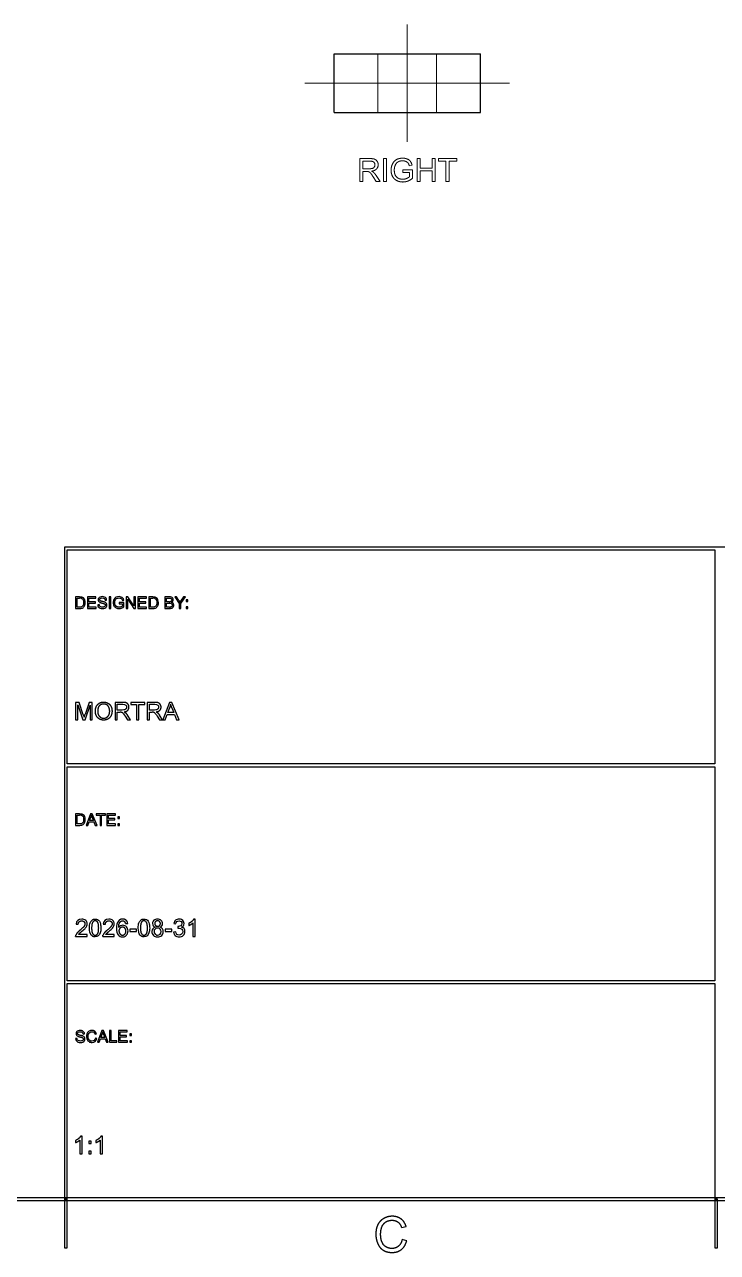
# Model space of a CAD drawing. Header units: millimetres. Extents: x -205 to 205, y -139 to 139.
# Drawn here: x -4.2 to 66.8, y -138.8 to -13 of the extents above; entities that cross this region are included whole.
import ezdxf

# ---------------------------------------------------------------- set-up
doc = ezdxf.new("R2010")
doc.units = ezdxf.units.MM
doc.linetypes.add('ACAD_ISO04W100', pattern=[30, 24, -3, 0, -3])
doc.linetypes.add('HIDDEN', pattern=[9.525, 6.35, -3.175])
for name, color, linetype, lineweight in [('center', 7, 'ACAD_ISO04W100', 13), ('dimensions', 7, 'Continuous', 18), ('hidden', 7, 'HIDDEN', 18), ('visible', 7, 'Continuous', 30)]:
    doc.layers.add(name, color=color, linetype=linetype, lineweight=lineweight)

msp = doc.modelspace()

# ---------------------------------------------------------------- linework, layer by layer
at = {"layer": 'center'}
for p, q in [((35, -25), (35, -13)), ((24.5, -19), (45.5, -19))]:
    msp.add_line(p, q, dxfattribs=at)
at = {"layer": 'dimensions'}
for p, q in [((30.13, -26.73), (30.13, -29.09)), ((31.17, -26.73), (30.13, -26.73)), ((30.44, -27.77), (30.44, -26.99)), ((30.44, -26.99), (31.19, -26.99)), ((32.56, -26.73), (32.56, -29.09)), ((32.87, -26.73), (32.56, -26.73)), ((32.87, -29.09), (32.87, -26.73)), ((35.21, -27.47), (35.49, -27.39)), ((36, -26.73), (36, -29.09)), ((36.31, -26.73), (36, -26.73)), ((36.31, -27.7), (36.31, -26.73)), ((37.54, -26.73), (37.54, -27.7)), ((37.85, -26.73), (37.54, -26.73)), ((37.85, -29.09), (37.85, -26.73)), ((38.19, -26.73), (38.19, -27.01)), ((40.07, -26.73), (38.19, -26.73)), ((38.19, -27.01), (38.97, -27.01)), ((38.97, -27.01), (38.97, -29.09)), ((39.29, -27.01), (40.07, -27.01)), ((39.29, -29.09), (39.29, -27.01)), ((40.07, -27.01), (40.07, -26.73)), ((31.11, -27.77), (30.44, -27.77)), ((30.44, -28.04), (30.8, -28.04)), ((30.44, -29.09), (30.44, -28.04)), ((31.5, -28.6), (31.82, -29.09)), ((32.21, -29.09), (31.8, -28.45)), ((35.53, -27.88), (34.53, -27.89)), ((34.53, -27.89), (34.53, -28.16)), ((34.53, -28.16), (35.22, -28.16)), ((35.22, -28.16), (35.22, -28.6)), ((35.53, -28.76), (35.53, -27.88)), ((37.54, -27.7), (36.31, -27.7)), ((36.31, -27.98), (37.54, -27.98)), ((36.31, -29.09), (36.31, -27.98)), ((37.54, -27.98), (37.54, -29.09)), ((30.13, -29.09), (30.44, -29.09)), ((31.82, -29.09), (32.21, -29.09)), ((32.56, -29.09), (32.87, -29.09)), ((36, -29.09), (36.31, -29.09)), ((37.54, -29.09), (37.85, -29.09)), ((38.97, -29.09), (39.29, -29.09))]:
    msp.add_line(p, q, dxfattribs=at)
for points in [[(31.17, -26.73), (31.49, -26.73), (31.65, -26.79)], [(31.57, -27.1), (31.45, -26.99), (31.19, -26.99)], [(31.45, -27.73), (31.57, -27.68), (31.63, -27.58)], [(31.69, -27.37), (31.69, -27.2), (31.57, -27.1)], [(31.63, -27.58), (31.69, -27.49), (31.69, -27.37)], [(31.65, -26.79), (31.82, -26.86), (31.92, -27.02)], [(32.02, -27.37), (32.02, -27.62), (31.85, -27.8)], [(31.92, -27.02), (32.02, -27.18), (32.02, -27.37)], [(33.34, -27.92), (33.34, -27.58), (33.49, -27.28)], [(33.49, -27.28), (33.63, -26.98), (33.9, -26.83)], [(33.76, -27.43), (33.67, -27.64), (33.67, -27.9)], [(33.9, -27.19), (33.81, -27.3), (33.76, -27.43)], [(33.9, -26.83), (34.17, -26.69), (34.53, -26.69)], [(34.16, -27.02), (34, -27.09), (33.9, -27.19)], [(34.53, -26.96), (34.31, -26.96), (34.16, -27.02)], [(34.53, -26.69), (34.78, -26.69), (34.99, -26.77)], [(34.85, -27.02), (34.71, -26.96), (34.53, -26.96)], [(35.08, -27.18), (35, -27.08), (34.85, -27.02)], [(34.99, -26.77), (35.2, -26.85), (35.31, -27)], [(35.21, -27.47), (35.16, -27.29), (35.08, -27.18)], [(35.31, -27), (35.43, -27.15), (35.49, -27.39)], [(30.98, -28.05), (30.92, -28.04), (30.8, -28.04)], [(31.12, -28.12), (31.05, -28.07), (30.98, -28.05)], [(31.11, -27.77), (31.33, -27.77), (31.45, -27.73)], [(31.28, -28.27), (31.19, -28.16), (31.12, -28.12)], [(31.5, -28.6), (31.37, -28.39), (31.28, -28.27)], [(31.85, -27.8), (31.69, -27.97), (31.35, -28.02)], [(31.35, -28.02), (31.47, -28.07), (31.54, -28.13)], [(31.54, -28.13), (31.68, -28.26), (31.8, -28.45)], [(33.49, -28.55), (33.34, -28.27), (33.34, -27.92)], [(33.92, -28.98), (33.63, -28.83), (33.49, -28.55)], [(33.67, -27.9), (33.67, -28.22), (33.77, -28.43)], [(33.77, -28.43), (33.88, -28.64), (34.09, -28.75)], [(34.09, -28.75), (34.3, -28.85), (34.53, -28.85)], [(34.53, -28.85), (34.73, -28.85), (34.93, -28.77)], [(34.93, -28.77), (35.12, -28.69), (35.22, -28.6)], [(35.53, -28.76), (35.3, -28.95), (35.05, -29.04)], [(34.55, -29.13), (34.2, -29.13), (33.92, -28.98)], [(35.05, -29.04), (34.81, -29.13), (34.55, -29.13)]]:
    msp.add_open_spline(points, degree=2, dxfattribs=at)
at = {"layer": 'hidden'}
for p, q in [((27.5, -22), (27.5, -16)), ((32, -16), (32, -22)), ((32, -16), (32, -22)), ((38, -16), (38, -22)), ((38, -16), (38, -22)), ((42.5, -22), (42.5, -16))]:
    msp.add_line(p, q, dxfattribs=at)
for points in [[(42.5, -16), (42.31, -16), (41.76, -16), (40.86, -16), (39.68, -16), (38.25, -16), (36.67, -16), (35, -16), (33.33, -16), (31.75, -16), (30.32, -16), (29.14, -16), (28.24, -16), (27.69, -16), (27.5, -16)], [(38, -16), (37.92, -16), (37.7, -16), (37.35, -16), (36.87, -16), (36.3, -16), (35.67, -16), (35, -16), (34.33, -16), (33.7, -16), (33.13, -16), (32.65, -16), (32.3, -16), (32.08, -16), (32, -16)], [(38, -16), (37.92, -16), (37.7, -16), (37.35, -16), (36.87, -16), (36.3, -16), (35.67, -16), (35, -16), (34.33, -16), (33.7, -16), (33.13, -16), (32.65, -16), (32.3, -16), (32.08, -16), (32, -16)], [(35, -16), (35.34, -16), (35.67, -16), (35.99, -16), (36.3, -16), (36.6, -16), (36.87, -16), (37.12, -16), (37.35, -16), (37.54, -16), (37.7, -16), (37.83, -16), (37.92, -16), (37.98, -16), (38, -16)], [(35, -16), (35.34, -16), (35.67, -16), (35.99, -16), (36.3, -16), (36.6, -16), (36.87, -16), (37.12, -16), (37.35, -16), (37.54, -16), (37.7, -16), (37.83, -16), (37.92, -16), (37.98, -16), (38, -16)], [(42.5, -22), (42.31, -22), (41.76, -22), (40.86, -22), (39.68, -22), (38.25, -22), (36.67, -22), (35, -22), (33.33, -22), (31.75, -22), (30.32, -22), (29.14, -22), (28.24, -22), (27.69, -22), (27.5, -22)], [(38, -22), (37.92, -22), (37.7, -22), (37.35, -22), (36.87, -22), (36.3, -22), (35.67, -22), (35, -22), (34.33, -22), (33.7, -22), (33.13, -22), (32.65, -22), (32.3, -22), (32.08, -22), (32, -22)], [(38, -22), (37.92, -22), (37.7, -22), (37.35, -22), (36.87, -22), (36.3, -22), (35.67, -22), (35, -22), (34.33, -22), (33.7, -22), (33.13, -22), (32.65, -22), (32.3, -22), (32.08, -22), (32, -22)], [(35, -22), (35.34, -22), (35.67, -22), (35.99, -22), (36.3, -22), (36.6, -22), (36.87, -22), (37.12, -22), (37.35, -22), (37.54, -22), (37.7, -22), (37.83, -22), (37.92, -22), (37.98, -22), (38, -22)], [(35, -22), (35.34, -22), (35.67, -22), (35.99, -22), (36.3, -22), (36.6, -22), (36.87, -22), (37.12, -22), (37.35, -22), (37.54, -22), (37.7, -22), (37.83, -22), (37.92, -22), (37.98, -22), (38, -22)]]:
    msp.add_open_spline(points, degree=1, dxfattribs=at)
for points in [[(32, -16), (32.01, -16), (32.02, -16), (32.05, -16), (32.08, -16), (32.12, -16), (32.17, -16), (32.23, -16), (32.3, -16), (32.38, -16), (32.46, -16), (32.56, -16), (32.65, -16), (32.77, -16), (32.88, -16), (33, -16), (33.13, -16), (33.27, -16), (33.4, -16), (33.55, -16), (33.7, -16), (33.85, -16), (34.01, -16), (34.17, -16), (34.33, -16), (34.66, -16), (35, -16)], [(32, -16), (32.01, -16), (32.02, -16), (32.05, -16), (32.08, -16), (32.12, -16), (32.17, -16), (32.23, -16), (32.3, -16), (32.38, -16), (32.46, -16), (32.56, -16), (32.65, -16), (32.77, -16), (32.88, -16), (33, -16), (33.13, -16), (33.27, -16), (33.4, -16), (33.55, -16), (33.7, -16), (33.85, -16), (34.01, -16), (34.17, -16), (34.33, -16), (34.66, -16), (35, -16)], [(32, -22), (32.01, -22), (32.02, -22), (32.05, -22), (32.08, -22), (32.12, -22), (32.17, -22), (32.23, -22), (32.3, -22), (32.38, -22), (32.46, -22), (32.56, -22), (32.65, -22), (32.77, -22), (32.88, -22), (33, -22), (33.13, -22), (33.27, -22), (33.4, -22), (33.55, -22), (33.7, -22), (33.85, -22), (34.01, -22), (34.17, -22), (34.33, -22), (34.66, -22), (35, -22)], [(32, -22), (32.01, -22), (32.02, -22), (32.05, -22), (32.08, -22), (32.12, -22), (32.17, -22), (32.23, -22), (32.3, -22), (32.38, -22), (32.46, -22), (32.56, -22), (32.65, -22), (32.77, -22), (32.88, -22), (33, -22), (33.13, -22), (33.27, -22), (33.4, -22), (33.55, -22), (33.7, -22), (33.85, -22), (34.01, -22), (34.17, -22), (34.33, -22), (34.66, -22), (35, -22)]]:
    msp.add_open_spline(points, degree=2, knots=[0, 0, 0, 0.071429, 0.071429, 0.142857, 0.142857, 0.214286, 0.214286, 0.285714, 0.285714, 0.357143, 0.357143, 0.428571, 0.428571, 0.5, 0.5, 0.571429, 0.571429, 0.642857, 0.642857, 0.714286, 0.714286, 0.785714, 0.785714, 0.857143, 0.857143, 1, 1, 1], dxfattribs=at)
at = {"layer": 'visible'}
for p, q in [((27.5, -22), (27.5, -16)), ((42.5, -22), (42.5, -16)), ((-0.14, -66.53), (-0.14, -133.33)), ((200, -66.53), (-0.14, -66.53)), ((0.14, -88.75), (0.14, -66.81)), ((0.14, -66.81), (66.53, -66.81)), ((66.53, -66.81), (66.53, -88.75)), ((1, -71.63), (1, -72.82)), ((1.41, -71.63), (1, -71.63)), ((2.21, -71.63), (2.21, -72.82)), ((3.07, -71.63), (2.21, -71.63)), ((3.07, -71.77), (3.07, -71.63)), ((4.45, -71.63), (4.45, -72.82)), ((4.61, -71.63), (4.45, -71.63)), ((4.61, -72.82), (4.61, -71.63)), ((6.18, -71.63), (6.18, -72.82)), ((6.35, -71.63), (6.18, -71.63)), ((6.97, -72.56), (6.35, -71.63)), ((6.97, -71.63), (6.97, -72.56)), ((7.12, -71.63), (6.97, -71.63)), ((7.12, -72.82), (7.12, -71.63)), ((7.39, -71.63), (7.39, -72.82)), ((8.26, -71.63), (7.39, -71.63)), ((8.26, -71.77), (8.26, -71.63)), ((8.5, -71.63), (8.5, -72.82)), ((8.91, -71.63), (8.5, -71.63)), ((10.16, -71.63), (10.16, -72.82)), ((10.61, -71.63), (10.16, -71.63)), ((11.16, -71.63), (11.62, -72.31)), ((11.35, -71.63), (11.16, -71.63)), ((11.58, -71.99), (11.35, -71.63)), ((11.77, -72.31), (12.25, -71.63)), ((12.07, -71.63), (11.83, -71.98)), ((12.25, -71.63), (12.07, -71.63)), ((1, -72.82), (1.43, -72.82)), ((1.16, -72.68), (1.16, -71.77)), ((1.16, -71.77), (1.41, -71.77)), ((1.41, -72.68), (1.16, -72.68)), ((2.21, -72.82), (3.1, -72.82)), ((2.36, -71.77), (3.07, -71.77)), ((2.36, -72.13), (2.36, -71.77)), ((3.02, -72.13), (2.36, -72.13)), ((2.36, -72.27), (3.02, -72.27)), ((2.36, -72.68), (2.36, -72.27)), ((3.1, -72.68), (2.36, -72.68)), ((3.02, -72.27), (3.02, -72.13)), ((3.1, -72.82), (3.1, -72.68)), ((3.41, -72.42), (3.26, -72.44)), ((4.02, -71.97), (4.18, -71.96)), ((4.45, -72.82), (4.61, -72.82)), ((5.45, -72.21), (5.45, -72.35)), ((5.95, -72.21), (5.45, -72.21)), ((5.45, -72.35), (5.8, -72.35)), ((5.79, -72), (5.94, -71.96)), ((5.8, -72.35), (5.8, -72.57)), ((5.95, -72.65), (5.95, -72.21)), ((6.18, -72.82), (6.34, -72.82)), ((6.34, -71.88), (6.96, -72.82)), ((6.34, -72.82), (6.34, -71.88)), ((6.96, -72.82), (7.12, -72.82)), ((7.39, -72.82), (8.28, -72.82)), ((7.55, -71.77), (8.26, -71.77)), ((7.55, -72.13), (7.55, -71.77)), ((8.21, -72.13), (7.55, -72.13)), ((7.55, -72.27), (8.21, -72.27)), ((7.55, -72.68), (7.55, -72.27)), ((8.28, -72.68), (7.55, -72.68)), ((8.21, -72.27), (8.21, -72.13)), ((8.28, -72.82), (8.28, -72.68)), ((8.5, -72.82), (8.93, -72.82)), ((8.66, -72.68), (8.66, -71.77)), ((8.66, -71.77), (8.91, -71.77)), ((8.91, -72.68), (8.66, -72.68)), ((10.16, -72.82), (10.62, -72.82)), ((10.32, -72.13), (10.32, -71.77)), ((10.32, -71.77), (10.56, -71.77)), ((10.58, -72.13), (10.32, -72.13)), ((10.32, -72.68), (10.32, -72.27)), ((10.32, -72.27), (10.6, -72.27)), ((10.62, -72.68), (10.32, -72.68)), ((11.62, -72.31), (11.62, -72.82)), ((11.62, -72.82), (11.77, -72.82)), ((11.77, -72.82), (11.77, -72.31)), ((12.32, -71.95), (12.32, -72.12)), ((12.49, -71.95), (12.32, -71.95)), ((12.32, -72.12), (12.49, -72.12)), ((12.32, -72.65), (12.32, -72.82)), ((12.49, -72.65), (12.32, -72.65)), ((12.32, -72.82), (12.49, -72.82)), ((12.49, -72.12), (12.49, -71.95)), ((12.49, -72.82), (12.49, -72.65)), ((1, -82.44), (1, -84.23)), ((1.36, -82.44), (1, -82.44)), ((1.23, -82.71), (1.75, -84.23)), ((1.23, -84.23), (1.23, -82.71)), ((1.78, -83.71), (1.36, -82.44)), ((2.39, -82.44), (1.96, -83.68)), ((1.96, -84.23), (2.48, -82.73)), ((2.71, -82.44), (2.39, -82.44)), ((2.48, -82.73), (2.48, -84.23)), ((2.71, -84.23), (2.71, -82.44)), ((5.04, -82.44), (5.04, -84.23)), ((5.83, -82.44), (5.04, -82.44)), ((5.27, -83.23), (5.27, -82.64)), ((5.27, -82.64), (5.84, -82.64)), ((6.66, -82.44), (6.66, -82.65)), ((8.08, -82.44), (6.66, -82.44)), ((6.66, -82.65), (7.25, -82.65)), ((7.25, -82.65), (7.25, -84.23)), ((7.49, -82.65), (8.08, -82.65)), ((7.49, -84.23), (7.49, -82.65)), ((8.08, -82.65), (8.08, -82.44)), ((8.33, -82.44), (8.33, -84.23)), ((9.12, -82.44), (8.33, -82.44)), ((8.56, -83.23), (8.56, -82.64)), ((8.56, -82.64), (9.13, -82.64)), ((10.62, -82.44), (9.93, -84.23)), ((10.45, -83.49), (10.64, -82.97)), ((10.87, -82.44), (10.62, -82.44)), ((11.61, -84.23), (10.87, -82.44)), ((10.87, -83), (11.05, -83.49)), ((1, -84.23), (1.23, -84.23)), ((1.75, -84.23), (1.96, -84.23)), ((2.48, -84.23), (2.71, -84.23)), ((5.04, -84.23), (5.27, -84.23)), ((5.78, -83.23), (5.27, -83.23)), ((5.27, -83.43), (5.55, -83.43)), ((5.27, -84.23), (5.27, -83.43)), ((6.08, -83.86), (6.32, -84.23)), ((6.62, -84.23), (6.3, -83.74)), ((6.32, -84.23), (6.62, -84.23)), ((7.25, -84.23), (7.49, -84.23)), ((8.33, -84.23), (8.56, -84.23)), ((9.07, -83.23), (8.56, -83.23)), ((8.56, -83.43), (8.84, -83.43)), ((8.56, -84.23), (8.56, -83.43)), ((9.37, -83.86), (9.6, -84.23)), ((9.9, -84.23), (9.59, -83.74)), ((9.6, -84.23), (9.9, -84.23)), ((9.93, -84.23), (10.18, -84.23)), ((10.18, -84.23), (10.38, -83.69)), ((10.38, -83.69), (11.13, -83.69)), ((11.05, -83.49), (10.45, -83.49)), ((11.13, -83.69), (11.34, -84.23)), ((11.34, -84.23), (11.61, -84.23)), ((66.53, -88.75), (0.14, -88.75)), ((0.14, -110.97), (0.14, -89.03)), ((0.14, -89.03), (66.53, -89.03)), ((66.53, -89.03), (66.53, -110.97)), ((1, -93.85), (1, -95.04)), ((1.41, -93.85), (1, -93.85)), ((1.16, -94.9), (1.16, -93.99)), ((1.16, -93.99), (1.41, -93.99)), ((2.53, -93.85), (2.07, -95.04)), ((2.42, -94.55), (2.55, -94.2)), ((2.7, -93.85), (2.53, -93.85)), ((3.19, -95.04), (2.7, -93.85)), ((2.7, -94.22), (2.82, -94.55)), ((3.1, -93.85), (3.1, -93.99)), ((4.05, -93.85), (3.1, -93.85)), ((3.1, -93.99), (3.5, -93.99)), ((3.5, -93.99), (3.5, -95.04)), ((3.65, -93.99), (4.05, -93.99)), ((3.65, -95.04), (3.65, -93.99)), ((4.05, -93.99), (4.05, -93.85)), ((4.21, -93.85), (4.21, -95.04)), ((5.08, -93.85), (4.21, -93.85)), ((4.37, -93.99), (5.08, -93.99)), ((4.37, -94.35), (4.37, -93.99)), ((5.08, -93.99), (5.08, -93.85)), ((5.34, -94.18), (5.34, -94.34)), ((5.51, -94.18), (5.34, -94.18)), ((5.34, -94.34), (5.51, -94.34)), ((5.51, -94.34), (5.51, -94.18)), ((1, -95.04), (1.43, -95.04)), ((1.41, -94.9), (1.16, -94.9)), ((2.07, -95.04), (2.24, -95.04)), ((2.24, -95.04), (2.37, -94.68)), ((2.37, -94.68), (2.87, -94.68)), ((2.82, -94.55), (2.42, -94.55)), ((2.87, -94.68), (3.01, -95.04)), ((3.01, -95.04), (3.19, -95.04)), ((3.5, -95.04), (3.65, -95.04)), ((4.21, -95.04), (5.1, -95.04)), ((5.03, -94.35), (4.37, -94.35)), ((4.37, -94.49), (5.03, -94.49)), ((4.37, -94.9), (4.37, -94.49)), ((5.1, -94.9), (4.37, -94.9)), ((5.03, -94.49), (5.03, -94.35)), ((5.1, -95.04), (5.1, -94.9)), ((5.34, -94.87), (5.34, -95.04)), ((5.51, -94.87), (5.34, -94.87)), ((5.34, -95.04), (5.51, -95.04)), ((5.51, -95.04), (5.51, -94.87)), ((1.04, -105.16), (1.27, -105.18)), ((3.82, -105.16), (4.05, -105.18)), ((6.12, -105.1), (6.34, -105.09)), ((11.06, -105.11), (11.28, -105.14)), ((11.49, -105.4), (11.47, -105.59)), ((12.59, -105.09), (12.59, -105.3)), ((13.03, -105.04), (13.03, -106.44)), ((13.25, -104.64), (13.11, -104.64)), ((13.25, -106.44), (13.25, -104.64)), ((1, -106.44), (2.18, -106.44)), ((2.18, -106.23), (1.31, -106.23)), ((2.18, -106.44), (2.18, -106.23)), ((3.78, -106.44), (4.96, -106.44)), ((4.96, -106.23), (4.09, -106.23)), ((4.96, -106.44), (4.96, -106.23)), ((6.57, -105.68), (6.57, -105.9)), ((7.24, -105.68), (6.57, -105.68)), ((6.57, -105.9), (7.24, -105.9)), ((7.24, -105.9), (7.24, -105.68)), ((10.18, -105.68), (10.18, -105.9)), ((10.85, -105.68), (10.18, -105.68)), ((10.18, -105.9), (10.85, -105.9)), ((10.85, -105.9), (10.85, -105.68)), ((11.26, -105.94), (11.04, -105.97)), ((13.03, -106.44), (13.25, -106.44)), ((66.53, -110.97), (0.14, -110.97)), ((0.14, -133.33), (0.14, -111.25)), ((0.14, -111.25), (66.53, -111.25)), ((66.53, -111.25), (66.53, -133.33)), ((1.15, -116.87), (1, -116.88)), ((1.76, -116.42), (1.91, -116.41)), ((3, -116.43), (3.15, -116.4)), ((3.17, -116.88), (3.02, -116.84)), ((3.7, -116.07), (3.24, -117.26)), ((3.41, -117.26), (3.54, -116.9)), ((3.54, -116.9), (4.04, -116.9)), ((3.58, -116.77), (3.71, -116.42)), ((3.99, -116.77), (3.58, -116.77)), ((3.87, -116.07), (3.7, -116.07)), ((3.86, -116.44), (3.99, -116.77)), ((4.35, -117.26), (3.87, -116.07)), ((4.04, -116.9), (4.17, -117.26)), ((4.47, -116.07), (4.47, -117.26)), ((4.63, -116.07), (4.47, -116.07)), ((4.63, -117.12), (4.63, -116.07)), ((5.41, -116.07), (5.41, -117.26)), ((6.27, -116.07), (5.41, -116.07)), ((5.57, -116.21), (6.27, -116.21)), ((5.57, -116.58), (5.57, -116.21)), ((6.23, -116.58), (5.57, -116.58)), ((5.57, -116.72), (6.23, -116.72)), ((5.57, -117.12), (5.57, -116.72)), ((6.23, -116.72), (6.23, -116.58)), ((6.27, -116.21), (6.27, -116.07)), ((6.54, -116.4), (6.54, -116.57)), ((6.71, -116.4), (6.54, -116.4)), ((6.54, -116.57), (6.71, -116.57)), ((6.71, -116.57), (6.71, -116.4)), ((3.24, -117.26), (3.41, -117.26)), ((4.17, -117.26), (4.35, -117.26)), ((4.47, -117.26), (5.22, -117.26)), ((5.22, -117.12), (4.63, -117.12)), ((5.22, -117.26), (5.22, -117.12)), ((5.41, -117.26), (6.3, -117.26)), ((6.3, -117.12), (5.57, -117.12)), ((6.3, -117.26), (6.3, -117.12)), ((6.54, -117.1), (6.54, -117.26)), ((6.71, -117.1), (6.54, -117.1)), ((6.54, -117.26), (6.71, -117.26)), ((6.71, -117.26), (6.71, -117.1)), ((1.66, -126.88), (1.52, -126.88)), ((1.66, -128.68), (1.66, -126.88)), ((3.74, -126.88), (3.6, -126.88)), ((3.74, -128.68), (3.74, -126.88)), ((1, -127.33), (1, -127.54)), ((1.44, -127.28), (1.44, -128.68)), ((2.34, -127.38), (2.34, -127.63)), ((2.59, -127.38), (2.34, -127.38)), ((2.34, -127.63), (2.59, -127.63)), ((2.59, -127.63), (2.59, -127.38)), ((3.08, -127.33), (3.08, -127.54)), ((3.52, -127.28), (3.52, -128.68)), ((1.44, -128.68), (1.66, -128.68)), ((2.34, -128.43), (2.34, -128.68)), ((2.59, -128.43), (2.34, -128.43)), ((2.34, -128.68), (2.59, -128.68)), ((2.59, -128.68), (2.59, -128.43)), ((3.52, -128.68), (3.74, -128.68)), ((199.86, -133.19), (-199.86, -133.19)), ((0.14, -133.33), (-0.14, -133.33)), ((-0.14, -133.33), (-0.14, -138.33)), ((-0.14, -133.33), (0.14, -133.33)), ((0.14, -138.33), (0.14, -133.33)), ((66.81, -133.33), (66.53, -133.33)), ((66.53, -133.33), (66.53, -138.33)), ((66.53, -133.33), (66.81, -133.33)), ((66.81, -138.33), (66.81, -133.33)), ((-200.14, -133.47), (200.14, -133.47)), ((34.41, -136.25), (34.88, -136.14)), ((-0.14, -138.33), (0.14, -138.33)), ((34.94, -137.6), (34.47, -137.48)), ((66.53, -138.33), (66.81, -138.33))]:
    msp.add_line(p, q, dxfattribs=at)
for points, degree in [([(27.5, -16), (27.69, -16), (28.24, -16), (29.14, -16), (30.32, -16), (31.75, -16), (33.33, -16), (35, -16), (36.67, -16), (38.25, -16), (39.68, -16), (40.86, -16), (41.76, -16), (42.31, -16), (42.5, -16)], 1), ([(27.5, -22), (27.69, -22), (28.24, -22), (29.14, -22), (30.32, -22), (31.75, -22), (33.33, -22), (35, -22), (36.67, -22), (38.25, -22), (39.68, -22), (40.86, -22), (41.76, -22), (42.31, -22), (42.5, -22)], 1), ([(1.41, -71.63), (1.55, -71.63), (1.62, -71.64)], 2), ([(1.62, -71.64), (1.73, -71.67), (1.8, -71.73)], 2), ([(8.91, -71.63), (9.05, -71.63), (9.13, -71.64)], 2), ([(9.13, -71.64), (9.23, -71.67), (9.3, -71.73)], 2), ([(1.61, -71.79), (1.55, -71.77), (1.41, -71.77)], 2), ([(9.11, -71.79), (9.05, -71.77), (8.91, -71.77)], 2), ([(10.58, -72.13), (10.68, -72.13), (10.73, -72.11)], 2), ([(10.62, -72.68), (10.69, -72.68), (10.72, -72.67)], 2), ([(11.58, -71.99), (11.65, -72.09), (11.7, -72.19)], 2), ([(11.7, -72.19), (11.76, -72.09), (11.83, -71.98)], 2), ([(10.74, -82.63), (10.71, -82.8), (10.64, -82.97)], 2), ([(10.87, -83), (10.78, -82.77), (10.74, -82.63)], 2), ([(1.78, -83.71), (1.84, -83.88), (1.87, -83.97)], 2), ([(1.87, -83.97), (1.9, -83.87), (1.96, -83.68)], 2), ([(5.68, -83.44), (5.64, -83.43), (5.55, -83.43)], 2), ([(5.96, -83.41), (6.06, -83.46), (6.11, -83.5)], 2), ([(6.11, -83.5), (6.21, -83.6), (6.3, -83.74)], 2), ([(8.97, -83.44), (8.93, -83.43), (8.84, -83.43)], 2), ([(9.25, -83.41), (9.35, -83.46), (9.39, -83.5)], 2), ([(9.39, -83.5), (9.5, -83.6), (9.59, -83.74)], 2), ([(1.41, -93.85), (1.55, -93.85), (1.62, -93.87)], 2), ([(1.61, -94.01), (1.55, -93.99), (1.41, -93.99)], 2), ([(1.62, -93.87), (1.73, -93.89), (1.8, -93.95)], 2), ([(2.61, -93.97), (2.59, -94.09), (2.55, -94.2)], 2), ([(2.7, -94.22), (2.64, -94.07), (2.61, -93.97)], 2), ([(6.12, -105.1), (6.09, -104.97), (6.04, -104.92)], 2), ([(1, -106.44), (1, -106.36), (1.03, -106.29)], 2), ([(3.78, -106.44), (3.78, -106.36), (3.81, -106.29)], 2), ([(3.78, -116.2), (3.75, -116.31), (3.71, -116.42)], 2), ([(3.86, -116.44), (3.81, -116.29), (3.78, -116.2)], 2)]:
    msp.add_open_spline(points, degree=degree, dxfattribs=at)
for points, degree, knots in [([(4.18, -71.96), (4.17, -71.82), (4.1, -71.7), (3.96, -71.65), (3.89, -71.62), (3.82, -71.61), (3.73, -71.61), (3.65, -71.61), (3.57, -71.62), (3.51, -71.65), (3.38, -71.7), (3.31, -71.82), (3.31, -71.93), (3.31, -72.05), (3.36, -72.13), (3.48, -72.19)], 3, [0, 0, 0, 0, 2, 2, 2, 3, 3, 3, 3.907975, 3.907975, 3.907975, 5.723926, 5.723926, 5.723926, 7.376278, 7.376278, 7.376278, 7.376278]), ([(5.94, -71.96), (5.89, -71.8), (5.82, -71.7), (5.68, -71.65), (5.61, -71.62), (5.53, -71.61), (5.45, -71.61), (5.21, -71.61), (5.02, -71.7), (4.92, -71.9), (4.87, -72), (4.85, -72.11), (4.85, -72.23), (4.85, -72.35), (4.87, -72.45), (4.92, -72.55), (4.97, -72.64), (5.04, -72.71), (5.14, -72.76), (5.24, -72.81), (5.34, -72.84), (5.46, -72.84), (5.63, -72.84), (5.8, -72.78), (5.95, -72.65)], 3, [0, 0, 0, 0, 2, 2, 2, 3, 3, 3, 5.754717, 5.754717, 5.754717, 7.132075, 7.132075, 7.132075, 8.522306, 8.522306, 8.522306, 9.912537, 9.912537, 9.912537, 11.302768, 11.302768, 11.302768, 13.36237, 13.36237, 13.36237, 13.36237]), ([(10.84, -72.18), (10.95, -72.13), (11, -72.03), (11, -71.93), (11, -71.88), (10.99, -71.82), (10.96, -71.77), (10.89, -71.67), (10.79, -71.63), (10.61, -71.63)], 3, [0, 0, 0, 0, 2, 2, 2, 3.074468, 3.074468, 3.074468, 5.223404, 5.223404, 5.223404, 5.223404]), ([(1.61, -71.79), (1.67, -71.81), (1.72, -71.86), (1.76, -71.93), (1.8, -71.99), (1.82, -72.09), (1.82, -72.21), (1.82, -72.39), (1.78, -72.52), (1.7, -72.59), (1.65, -72.65), (1.57, -72.68), (1.41, -72.68)], 3, [0, 0, 0, 0, 1, 1, 1, 2, 2, 2, 3.443478, 3.443478, 3.443478, 4.468557, 4.468557, 4.468557, 4.468557]), ([(1.43, -72.82), (1.57, -72.82), (1.69, -72.79), (1.76, -72.74), (1.84, -72.69), (1.91, -72.6), (1.95, -72.46), (1.98, -72.39), (1.99, -72.31), (1.99, -72.22), (1.99, -72.11), (1.97, -72.01), (1.94, -71.93), (1.91, -71.85), (1.86, -71.78), (1.8, -71.73)], 3, [0, 0, 0, 0, 2, 2, 2, 4, 4, 4, 5, 5, 5, 6.173653, 6.173653, 6.173653, 7.347305, 7.347305, 7.347305, 7.347305]), ([(3.26, -72.44), (3.26, -72.59), (3.35, -72.73), (3.5, -72.79), (3.57, -72.82), (3.66, -72.84), (3.77, -72.84), (3.86, -72.84), (3.93, -72.82), (4, -72.79), (4.14, -72.73), (4.21, -72.61), (4.21, -72.48), (4.21, -72.35), (4.15, -72.26), (4.01, -72.19)], 3, [0, 0, 0, 0, 2, 2, 2, 3, 3, 3, 3.788945, 3.788945, 3.788945, 5.366834, 5.366834, 5.366834, 6.95821, 6.95821, 6.95821, 6.95821]), ([(3.92, -72.33), (4.02, -72.36), (4.06, -72.42), (4.06, -72.49), (4.06, -72.57), (4.01, -72.64), (3.92, -72.67), (3.88, -72.69), (3.82, -72.7), (3.76, -72.7), (3.7, -72.7), (3.63, -72.69), (3.58, -72.66), (3.47, -72.61), (3.43, -72.54), (3.41, -72.42)], 3, [0, 0, 0, 0, 2, 2, 2, 3.971014, 3.971014, 3.971014, 4.956522, 4.956522, 4.956522, 6.066327, 6.066327, 6.066327, 8.285938, 8.285938, 8.285938, 8.285938]), ([(3.51, -72.03), (3.47, -72), (3.46, -71.97), (3.46, -71.92), (3.46, -71.87), (3.48, -71.83), (3.52, -71.8), (3.57, -71.76), (3.64, -71.74), (3.73, -71.74), (3.92, -71.74), (4.01, -71.82), (4.02, -71.97)], 3, [0, 0, 0, 0, 1, 1, 1, 2.151899, 2.151899, 2.151899, 3.303797, 3.303797, 3.303797, 5.515967, 5.515967, 5.515967, 5.515967]), ([(3.48, -72.19), (3.54, -72.23), (3.71, -72.27), (3.87, -72.31), (3.92, -72.33)], 2, [0, 0, 0, 1, 1, 2, 2, 2]), ([(4.01, -72.19), (3.94, -72.16), (3.74, -72.11), (3.55, -72.07), (3.51, -72.03)], 2, [0, 0, 0, 1, 1, 2, 2, 2]), ([(5.8, -72.57), (5.75, -72.62), (5.65, -72.66), (5.55, -72.7), (5.45, -72.7), (5.33, -72.7), (5.23, -72.64), (5.12, -72.59), (5.07, -72.49), (5.01, -72.38), (5.01, -72.22), (5.01, -72.09), (5.06, -71.98)], 2, [0, 0, 0, 1, 1, 2, 2, 3.150794, 3.150794, 4.301587, 4.301587, 5.452381, 5.452381, 6.385933, 6.385933, 6.385933]), ([(5.06, -71.98), (5.08, -71.94), (5.1, -71.9), (5.13, -71.86), (5.2, -71.79), (5.3, -71.74), (5.45, -71.74), (5.57, -71.74), (5.68, -71.79), (5.73, -71.86), (5.75, -71.89), (5.78, -71.94), (5.79, -72)], 3, [0, 0, 0, 0, 1, 1, 1, 3, 3, 3, 4.669173, 4.669173, 4.669173, 5.503759, 5.503759, 5.503759, 5.503759]), ([(9.11, -71.79), (9.17, -71.81), (9.22, -71.86), (9.26, -71.93), (9.3, -71.99), (9.33, -72.09), (9.33, -72.21), (9.33, -72.39), (9.28, -72.52), (9.21, -72.59), (9.15, -72.65), (9.07, -72.68), (8.91, -72.68)], 3, [0, 0, 0, 0, 1, 1, 1, 2, 2, 2, 3.443478, 3.443478, 3.443478, 4.468557, 4.468557, 4.468557, 4.468557]), ([(8.93, -72.82), (9.08, -72.82), (9.19, -72.79), (9.27, -72.74), (9.34, -72.69), (9.41, -72.6), (9.46, -72.46), (9.48, -72.39), (9.49, -72.31), (9.49, -72.22), (9.49, -72.11), (9.47, -72.01), (9.44, -71.93), (9.41, -71.85), (9.36, -71.78), (9.3, -71.73)], 3, [0, 0, 0, 0, 2, 2, 2, 4, 4, 4, 5, 5, 5, 6.173653, 6.173653, 6.173653, 7.347305, 7.347305, 7.347305, 7.347305]), ([(10.56, -71.77), (10.69, -71.77), (10.74, -71.78), (10.79, -71.8), (10.82, -71.85), (10.85, -71.89), (10.85, -71.95), (10.85, -72.08), (10.73, -72.11)], 2, [0, 0, 0, 1, 1, 2, 2, 3, 3, 5.109589, 5.109589, 5.109589]), ([(10.6, -72.27), (10.75, -72.27), (10.82, -72.29), (10.86, -72.36), (10.89, -72.39), (10.9, -72.43), (10.9, -72.47), (10.9, -72.51), (10.89, -72.54), (10.88, -72.57), (10.84, -72.63), (10.8, -72.66), (10.72, -72.67)], 3, [0, 0, 0, 0, 2, 2, 2, 3, 3, 3, 3.853659, 3.853659, 3.853659, 5.560976, 5.560976, 5.560976, 5.560976]), ([(10.62, -72.82), (10.69, -72.82), (10.76, -72.81), (10.81, -72.8), (10.91, -72.77), (10.98, -72.73), (11.03, -72.63), (11.05, -72.58), (11.06, -72.53), (11.06, -72.47), (11.06, -72.4), (11.04, -72.34), (11, -72.29), (10.97, -72.24), (10.91, -72.21), (10.84, -72.18)], 3, [0, 0, 0, 0, 1, 1, 1, 3, 3, 3, 4, 4, 4, 5.242718, 5.242718, 5.242718, 6.485437, 6.485437, 6.485437, 6.485437]), ([(3.02, -83.36), (3.02, -83.59), (3.12, -83.8), (3.22, -84.02), (3.42, -84.14), (3.62, -84.26), (3.87, -84.26), (4.11, -84.26), (4.31, -84.15), (4.51, -84.04), (4.62, -83.82), (4.73, -83.61), (4.73, -83.34), (4.73, -83.07), (4.62, -82.86), (4.52, -82.64), (4.32, -82.53), (4.12, -82.41), (3.87, -82.41), (3.5, -82.41), (3.26, -82.66), (3.02, -82.91), (3.02, -83.36)], 2, [0, 0, 0, 1, 1, 2, 2, 3, 3, 3.922705, 3.922705, 4.845411, 4.845411, 5.768116, 5.768116, 6.678408, 6.678408, 7.5887, 7.5887, 8.498993, 8.498993, 9.889094, 9.889094, 11.279196, 11.279196, 11.279196]), ([(3.26, -83.36), (3.26, -82.96), (3.44, -82.78), (3.62, -82.61), (3.88, -82.61), (4.05, -82.61), (4.2, -82.7), (4.34, -82.79), (4.41, -82.95), (4.49, -83.12), (4.49, -83.34), (4.49, -83.68), (4.31, -83.87), (4.14, -84.06), (3.87, -84.06), (3.61, -84.06), (3.44, -83.87), (3.26, -83.68), (3.26, -83.36)], 2, [0, 0, 0, 1, 1, 2, 2, 2.703883, 2.703883, 3.407767, 3.407767, 4.11165, 4.11165, 5.224494, 5.224494, 6.337338, 6.337338, 7.429856, 7.429856, 8.522374, 8.522374, 8.522374]), ([(5.84, -82.64), (5.97, -82.64), (6.07, -82.66), (6.13, -82.72), (6.19, -82.77), (6.22, -82.84), (6.22, -82.93), (6.22, -82.99), (6.21, -83.04), (6.18, -83.09), (6.11, -83.19), (6, -83.23), (5.78, -83.23)], 3, [0, 0, 0, 0, 1, 1, 1, 2, 2, 2, 2.682692, 2.682692, 2.682692, 4.048077, 4.048077, 4.048077, 4.048077]), ([(5.96, -83.41), (6.22, -83.38), (6.35, -83.25), (6.47, -83.12), (6.47, -82.93), (6.47, -82.78), (6.39, -82.66), (6.32, -82.54), (6.2, -82.49), (6.07, -82.44), (5.83, -82.44)], 2, [0, 0, 0, 1, 1, 2, 2, 2.775641, 2.775641, 3.551282, 3.551282, 4.326923, 4.326923, 4.326923]), ([(9.13, -82.64), (9.26, -82.64), (9.36, -82.66), (9.42, -82.72), (9.48, -82.77), (9.51, -82.84), (9.51, -82.93), (9.51, -82.99), (9.5, -83.04), (9.46, -83.09), (9.4, -83.19), (9.29, -83.23), (9.07, -83.23)], 3, [0, 0, 0, 0, 1, 1, 1, 2, 2, 2, 2.682692, 2.682692, 2.682692, 4.048077, 4.048077, 4.048077, 4.048077]), ([(9.25, -83.41), (9.51, -83.38), (9.63, -83.25), (9.76, -83.12), (9.76, -82.93), (9.76, -82.78), (9.68, -82.66), (9.61, -82.54), (9.48, -82.49), (9.36, -82.44), (9.12, -82.44)], 2, [0, 0, 0, 1, 1, 2, 2, 2.775641, 2.775641, 3.551282, 3.551282, 4.326923, 4.326923, 4.326923]), ([(5.68, -83.44), (5.72, -83.45), (5.75, -83.47), (5.79, -83.49), (5.86, -83.54), (5.94, -83.64), (6.08, -83.86)], 3, [0, 0, 0, 0, 1, 1, 1, 3, 3, 3, 3]), ([(8.97, -83.44), (9.01, -83.45), (9.04, -83.47), (9.08, -83.49), (9.15, -83.54), (9.23, -83.64), (9.37, -83.86)], 3, [0, 0, 0, 0, 1, 1, 1, 3, 3, 3, 3]), ([(1.61, -94.01), (1.67, -94.04), (1.72, -94.08), (1.76, -94.15), (1.8, -94.21), (1.82, -94.31), (1.82, -94.44), (1.82, -94.62), (1.78, -94.74), (1.7, -94.82), (1.65, -94.87), (1.57, -94.9), (1.41, -94.9)], 3, [0, 0, 0, 0, 1, 1, 1, 2, 2, 2, 3.443478, 3.443478, 3.443478, 4.468557, 4.468557, 4.468557, 4.468557]), ([(1.43, -95.04), (1.57, -95.04), (1.69, -95.01), (1.76, -94.96), (1.84, -94.91), (1.91, -94.82), (1.95, -94.68), (1.98, -94.61), (1.99, -94.53), (1.99, -94.44), (1.99, -94.33), (1.97, -94.24), (1.94, -94.15), (1.91, -94.07), (1.86, -94), (1.8, -93.95)], 3, [0, 0, 0, 0, 2, 2, 2, 4, 4, 4, 5, 5, 5, 6.173653, 6.173653, 6.173653, 7.347305, 7.347305, 7.347305, 7.347305]), ([(1.65, -105.88), (1.81, -105.75), (1.92, -105.64), (1.99, -105.57), (2.06, -105.49), (2.11, -105.42), (2.14, -105.35), (2.17, -105.28), (2.18, -105.21), (2.18, -105.14), (2.18, -105), (2.13, -104.88), (2.03, -104.78), (1.93, -104.69), (1.79, -104.64), (1.62, -104.64), (1.29, -104.64), (1.07, -104.82), (1.04, -105.16)], 3, [0, 0, 0, 0, 1, 1, 1, 2, 2, 2, 3, 3, 3, 4.965909, 4.965909, 4.965909, 6.931818, 6.931818, 6.931818, 10.826368, 10.826368, 10.826368, 10.826368]), ([(1.27, -105.18), (1.27, -105.01), (1.36, -104.92), (1.46, -104.82), (1.62, -104.82), (1.77, -104.82), (1.86, -104.91), (1.95, -105), (1.95, -105.13), (1.95, -105.26), (1.85, -105.4), (1.75, -105.54), (1.46, -105.78)], 2, [0, 0, 0, 1, 1, 2, 2, 2.946154, 2.946154, 3.892308, 3.892308, 4.794249, 4.794249, 5.69619, 5.69619, 5.69619]), ([(2.6, -106.28), (2.69, -106.41), (2.83, -106.47), (3, -106.47), (3.26, -106.47), (3.43, -106.32), (3.52, -106.06), (3.56, -105.93), (3.59, -105.77), (3.59, -105.56), (3.59, -105.38), (3.57, -105.24), (3.55, -105.13), (3.49, -104.92), (3.4, -104.78), (3.25, -104.7), (3.18, -104.66), (3.1, -104.64), (3, -104.64), (2.87, -104.64), (2.76, -104.68), (2.68, -104.75), (2.59, -104.82), (2.53, -104.92), (2.48, -105.04), (2.44, -105.17), (2.42, -105.34), (2.42, -105.56), (2.42, -105.89), (2.48, -106.13), (2.6, -106.28)], 3, [0, 0, 0, 0, 1, 1, 1, 2.518868, 2.518868, 2.518868, 3.278302, 3.278302, 3.278302, 3.919994, 3.919994, 3.919994, 5.203379, 5.203379, 5.203379, 5.845071, 5.845071, 5.845071, 6.715162, 6.715162, 6.715162, 7.585253, 7.585253, 7.585253, 8.455345, 8.455345, 8.455345, 9.837451, 9.837451, 9.837451, 9.837451]), ([(2.76, -104.95), (2.85, -104.82), (3, -104.82), (3.15, -104.82), (3.26, -104.97), (3.36, -105.11), (3.36, -105.56), (3.36, -106), (3.26, -106.14), (3.15, -106.29), (3, -106.29), (2.85, -106.29), (2.75, -106.14), (2.64, -106), (2.64, -105.56), (2.64, -105.11), (2.76, -104.95)], 2, [0, 0, 0, 1, 1, 2.016129, 2.016129, 3.032258, 3.032258, 4.042773, 4.042773, 5.053288, 5.053288, 6.063803, 6.063803, 7.074318, 7.074318, 8.084833, 8.084833, 8.084833]), ([(4.43, -105.88), (4.59, -105.75), (4.7, -105.64), (4.77, -105.57), (4.84, -105.49), (4.89, -105.42), (4.92, -105.35), (4.95, -105.28), (4.96, -105.21), (4.96, -105.14), (4.96, -105), (4.91, -104.88), (4.81, -104.78), (4.71, -104.69), (4.58, -104.64), (4.4, -104.64), (4.07, -104.64), (3.85, -104.82), (3.82, -105.16)], 3, [0, 0, 0, 0, 1, 1, 1, 2, 2, 2, 3, 3, 3, 4.965909, 4.965909, 4.965909, 6.931818, 6.931818, 6.931818, 10.826368, 10.826368, 10.826368, 10.826368]), ([(4.05, -105.18), (4.05, -105.01), (4.14, -104.92), (4.24, -104.82), (4.4, -104.82), (4.55, -104.82), (4.64, -104.91), (4.74, -105), (4.74, -105.13), (4.74, -105.26), (4.63, -105.4), (4.53, -105.54), (4.24, -105.78)], 2, [0, 0, 0, 1, 1, 2, 2, 2.946154, 2.946154, 3.892308, 3.892308, 4.794249, 4.794249, 5.69619, 5.69619, 5.69619]), ([(5.38, -104.85), (5.25, -105), (5.19, -105.25), (5.19, -105.6), (5.19, -105.91), (5.25, -106.13), (5.36, -106.27), (5.48, -106.4), (5.63, -106.47), (5.81, -106.47), (5.92, -106.47), (6.01, -106.44), (6.1, -106.39), (6.18, -106.34), (6.25, -106.27), (6.3, -106.17), (6.35, -106.07), (6.37, -105.97), (6.37, -105.86), (6.37, -105.69), (6.32, -105.55), (6.22, -105.44), (6.11, -105.33), (5.99, -105.28), (5.84, -105.28), (5.68, -105.28), (5.51, -105.35), (5.41, -105.52)], 3, [0, 0, 0, 0, 1, 1, 1, 1.894118, 1.894118, 1.894118, 2.788235, 2.788235, 2.788235, 3.312784, 3.312784, 3.312784, 3.837333, 3.837333, 3.837333, 4.361882, 4.361882, 4.361882, 5.160109, 5.160109, 5.160109, 5.958336, 5.958336, 5.958336, 6.871862, 6.871862, 6.871862, 6.871862]), ([(6.34, -105.09), (6.31, -104.88), (6.18, -104.76), (6.04, -104.64), (5.83, -104.64), (5.55, -104.64), (5.38, -104.85)], 2, [0, 0, 0, 1, 1, 2, 2, 3.34104, 3.34104, 3.34104]), ([(5.41, -105.52), (5.41, -105.25), (5.47, -105.1), (5.53, -104.96), (5.63, -104.88)], 2, [0, 0, 0, 1, 1, 2, 2, 2]), ([(5.44, -105.86), (5.44, -105.68), (5.55, -105.58), (5.65, -105.47), (5.8, -105.47), (5.95, -105.47), (6.05, -105.58), (6.15, -105.68), (6.15, -105.87), (6.15, -106.06), (6.05, -106.18), (5.95, -106.29), (5.81, -106.29), (5.71, -106.29), (5.63, -106.23), (5.54, -106.18), (5.49, -106.08), (5.44, -105.97), (5.44, -105.86)], 2, [0, 0, 0, 1, 1, 2, 2, 3.008197, 3.008197, 4.016393, 4.016393, 5.064387, 5.064387, 6.112381, 6.112381, 6.82943, 6.82943, 7.546478, 7.546478, 8.263527, 8.263527, 8.263527]), ([(5.63, -104.88), (5.71, -104.82), (5.82, -104.82), (5.95, -104.82), (6.04, -104.92)], 2, [0, 0, 0, 1, 1, 2.244186, 2.244186, 2.244186]), ([(7.6, -106.28), (7.7, -106.41), (7.83, -106.47), (8.01, -106.47), (8.27, -106.47), (8.44, -106.32), (8.52, -106.06), (8.57, -105.93), (8.59, -105.77), (8.59, -105.56), (8.59, -105.38), (8.58, -105.24), (8.55, -105.13), (8.49, -104.92), (8.4, -104.78), (8.26, -104.7), (8.19, -104.66), (8.1, -104.64), (8.01, -104.64), (7.88, -104.64), (7.77, -104.68), (7.68, -104.75), (7.6, -104.82), (7.53, -104.92), (7.49, -105.04), (7.44, -105.17), (7.42, -105.34), (7.42, -105.56), (7.42, -105.89), (7.48, -106.13), (7.6, -106.28)], 3, [0, 0, 0, 0, 1, 1, 1, 2.518868, 2.518868, 2.518868, 3.278302, 3.278302, 3.278302, 3.919994, 3.919994, 3.919994, 5.203379, 5.203379, 5.203379, 5.845071, 5.845071, 5.845071, 6.715162, 6.715162, 6.715162, 7.585253, 7.585253, 7.585253, 8.455345, 8.455345, 8.455345, 9.837451, 9.837451, 9.837451, 9.837451]), ([(7.76, -104.95), (7.85, -104.82), (8, -104.82), (8.16, -104.82), (8.26, -104.97), (8.36, -105.11), (8.36, -105.56), (8.36, -106), (8.26, -106.14), (8.16, -106.29), (8.01, -106.29), (7.85, -106.29), (7.75, -106.14), (7.65, -106), (7.65, -105.56), (7.65, -105.11), (7.76, -104.95)], 2, [0, 0, 0, 1, 1, 2.016129, 2.016129, 3.032258, 3.032258, 4.042773, 4.042773, 5.053288, 5.053288, 6.063803, 6.063803, 7.074318, 7.074318, 8.084833, 8.084833, 8.084833]), ([(9.15, -105.47), (8.93, -105.52), (8.81, -105.69), (8.81, -105.92), (8.81, -106.08), (8.86, -106.21), (8.97, -106.31), (9.08, -106.42), (9.22, -106.47), (9.4, -106.47), (9.58, -106.47), (9.72, -106.42), (9.83, -106.31), (9.94, -106.21), (9.99, -106.08), (9.99, -105.93), (9.99, -105.71), (9.87, -105.54), (9.65, -105.47)], 3, [0, 0, 0, 0, 2, 2, 2, 3.342657, 3.342657, 3.342657, 4.685315, 4.685315, 4.685315, 6.027972, 6.027972, 6.027972, 7.370629, 7.370629, 7.370629, 9.313197, 9.313197, 9.313197, 9.313197]), ([(9.65, -105.47), (9.83, -105.4), (9.92, -105.27), (9.92, -105.11), (9.92, -104.98), (9.87, -104.87), (9.77, -104.78), (9.68, -104.69), (9.55, -104.64), (9.4, -104.64), (9.24, -104.64), (9.12, -104.69), (9.02, -104.77), (8.93, -104.86), (8.88, -104.97), (8.88, -105.1), (8.88, -105.27), (8.97, -105.4), (9.15, -105.47)], 3, [0, 0, 0, 0, 2, 2, 2, 3.568627, 3.568627, 3.568627, 5.137255, 5.137255, 5.137255, 6.697712, 6.697712, 6.697712, 8.25817, 8.25817, 8.25817, 10.325776, 10.325776, 10.325776, 10.325776]), ([(9.04, -105.92), (9.04, -105.82), (9.07, -105.73), (9.14, -105.67), (9.21, -105.6), (9.29, -105.56), (9.39, -105.56), (9.5, -105.56), (9.59, -105.6), (9.66, -105.67), (9.73, -105.74), (9.76, -105.82), (9.76, -105.93), (9.76, -106.03), (9.73, -106.12), (9.66, -106.19), (9.59, -106.25), (9.51, -106.29), (9.4, -106.29), (9.33, -106.29), (9.27, -106.27), (9.21, -106.24), (9.1, -106.18), (9.04, -106.04), (9.04, -105.92)], 3, [0, 0, 0, 0, 1, 1, 1, 2, 2, 2, 3.023622, 3.023622, 3.023622, 4.047244, 4.047244, 4.047244, 5.055118, 5.055118, 5.055118, 6.062992, 6.062992, 6.062992, 6.711469, 6.711469, 6.711469, 8.008423, 8.008423, 8.008423, 8.008423]), ([(9.11, -105.1), (9.11, -104.98), (9.19, -104.9), (9.27, -104.82), (9.4, -104.82), (9.52, -104.82), (9.61, -104.9), (9.69, -104.99), (9.69, -105.11), (9.69, -105.22), (9.61, -105.3), (9.53, -105.38), (9.4, -105.38), (9.27, -105.38), (9.19, -105.3), (9.11, -105.22), (9.11, -105.1)], 2, [0, 0, 0, 1, 1, 2, 2, 2.990291, 2.990291, 3.980583, 3.980583, 4.930862, 4.930862, 5.881142, 5.881142, 6.858833, 6.858833, 7.836524, 7.836524, 7.836524]), ([(11.04, -105.97), (11.05, -106.11), (11.11, -106.24), (11.21, -106.33), (11.32, -106.42), (11.45, -106.47), (11.61, -106.47), (11.78, -106.47), (11.92, -106.42), (12.04, -106.31), (12.15, -106.2), (12.21, -106.07), (12.21, -105.91), (12.21, -105.68), (12.08, -105.52), (11.87, -105.47)], 3, [0, 0, 0, 0, 1, 1, 1, 2, 2, 2, 3.108808, 3.108808, 3.108808, 4.217617, 4.217617, 4.217617, 5.857729, 5.857729, 5.857729, 5.857729]), ([(11.87, -105.47), (12.04, -105.4), (12.12, -105.26), (12.12, -105.11), (12.12, -104.95), (12.03, -104.78), (11.87, -104.7), (11.78, -104.66), (11.69, -104.64), (11.6, -104.64), (11.46, -104.64), (11.34, -104.68), (11.24, -104.76), (11.15, -104.84), (11.09, -104.96), (11.06, -105.11)], 3, [0, 0, 0, 0, 2, 2, 2, 4.105263, 4.105263, 4.105263, 5.157895, 5.157895, 5.157895, 6.684211, 6.684211, 6.684211, 8.210526, 8.210526, 8.210526, 8.210526]), ([(11.47, -105.59), (11.53, -105.57), (11.58, -105.57), (11.63, -105.57), (11.73, -105.57), (11.81, -105.6), (11.88, -105.66), (11.94, -105.73), (11.98, -105.81), (11.98, -105.91), (11.98, -106.02), (11.94, -106.11), (11.87, -106.18), (11.8, -106.25), (11.71, -106.29), (11.61, -106.29), (11.43, -106.29), (11.31, -106.19), (11.26, -105.94)], 3, [0, 0, 0, 0, 1, 1, 1, 3.45098, 3.45098, 3.45098, 5.901961, 5.901961, 5.901961, 8.471537, 8.471537, 8.471537, 11.041113, 11.041113, 11.041113, 15.37095, 15.37095, 15.37095, 15.37095]), ([(11.28, -105.14), (11.31, -104.93), (11.43, -104.82), (11.6, -104.82), (11.69, -104.82), (11.76, -104.85), (11.81, -104.9), (11.87, -104.95), (11.89, -105.02), (11.89, -105.1), (11.89, -105.2), (11.86, -105.28), (11.78, -105.33), (11.71, -105.38), (11.62, -105.4), (11.53, -105.4), (11.52, -105.4), (11.51, -105.4), (11.49, -105.4)], 3, [0, 0, 0, 0, 2, 2, 2, 3.009524, 3.009524, 3.009524, 4.019048, 4.019048, 4.019048, 5.293699, 5.293699, 5.293699, 6.56835, 6.56835, 6.56835, 6.690273, 6.690273, 6.690273, 6.690273]), ([(13.11, -104.64), (13.05, -104.76), (12.92, -104.88), (12.78, -105), (12.59, -105.09)], 2, [0, 0, 0, 1, 1, 2, 2, 2]), ([(12.59, -105.3), (12.7, -105.27), (12.83, -105.19), (12.95, -105.11), (13.03, -105.04)], 2, [0, 0, 0, 1, 1, 2, 2, 2]), ([(1.46, -105.78), (1.27, -105.93), (1.17, -106.05), (1.07, -106.16), (1.03, -106.29)], 2, [0, 0, 0, 1, 1, 2, 2, 2]), ([(1.31, -106.23), (1.34, -106.17), (1.4, -106.11), (1.45, -106.05), (1.65, -105.88)], 2, [0, 0, 0, 1, 1, 2, 2, 2]), ([(4.24, -105.78), (4.05, -105.93), (3.95, -106.05), (3.85, -106.16), (3.81, -106.29)], 2, [0, 0, 0, 1, 1, 2, 2, 2]), ([(4.09, -106.23), (4.12, -106.17), (4.18, -106.11), (4.24, -106.05), (4.43, -105.88)], 2, [0, 0, 0, 1, 1, 2, 2, 2]), ([(1, -116.88), (1, -117.04), (1.09, -117.18), (1.24, -117.24), (1.31, -117.27), (1.4, -117.28), (1.51, -117.28), (1.59, -117.28), (1.67, -117.27), (1.74, -117.24), (1.87, -117.18), (1.95, -117.05), (1.95, -116.93), (1.95, -116.8), (1.88, -116.7), (1.75, -116.63)], 3, [0, 0, 0, 0, 2, 2, 2, 3, 3, 3, 3.788945, 3.788945, 3.788945, 5.366834, 5.366834, 5.366834, 6.95821, 6.95821, 6.95821, 6.95821]), ([(1.91, -116.41), (1.91, -116.27), (1.83, -116.15), (1.7, -116.09), (1.63, -116.06), (1.55, -116.05), (1.47, -116.05), (1.39, -116.05), (1.31, -116.06), (1.25, -116.09), (1.12, -116.14), (1.05, -116.26), (1.05, -116.38), (1.05, -116.49), (1.1, -116.58), (1.21, -116.64)], 3, [0, 0, 0, 0, 2, 2, 2, 3, 3, 3, 3.907975, 3.907975, 3.907975, 5.723926, 5.723926, 5.723926, 7.376278, 7.376278, 7.376278, 7.376278]), ([(1.66, -116.77), (1.76, -116.81), (1.8, -116.86), (1.8, -116.94), (1.8, -117.01), (1.75, -117.08), (1.66, -117.12), (1.61, -117.13), (1.56, -117.14), (1.5, -117.14), (1.43, -117.14), (1.37, -117.13), (1.32, -117.11), (1.21, -117.06), (1.16, -116.99), (1.15, -116.87)], 3, [0, 0, 0, 0, 2, 2, 2, 3.971014, 3.971014, 3.971014, 4.956522, 4.956522, 4.956522, 6.066327, 6.066327, 6.066327, 8.285938, 8.285938, 8.285938, 8.285938]), ([(1.24, -116.47), (1.21, -116.45), (1.2, -116.41), (1.2, -116.37), (1.2, -116.32), (1.22, -116.28), (1.26, -116.24), (1.31, -116.21), (1.38, -116.19), (1.47, -116.19), (1.66, -116.19), (1.75, -116.27), (1.76, -116.42)], 3, [0, 0, 0, 0, 1, 1, 1, 2.151899, 2.151899, 2.151899, 3.303797, 3.303797, 3.303797, 5.515967, 5.515967, 5.515967, 5.515967]), ([(1.21, -116.64), (1.28, -116.67), (1.45, -116.71), (1.61, -116.75), (1.66, -116.77)], 2, [0, 0, 0, 1, 1, 2, 2, 2]), ([(1.75, -116.63), (1.67, -116.6), (1.48, -116.56), (1.29, -116.52), (1.24, -116.47)], 2, [0, 0, 0, 1, 1, 2, 2, 2]), ([(3.15, -116.4), (3.09, -116.18), (2.92, -116.05), (2.68, -116.05), (2.58, -116.05), (2.48, -116.07), (2.39, -116.12), (2.31, -116.17), (2.24, -116.24), (2.19, -116.33), (2.14, -116.43), (2.12, -116.53), (2.12, -116.66), (2.12, -116.77), (2.14, -116.88), (2.18, -116.98), (2.22, -117.08), (2.29, -117.15), (2.37, -117.2), (2.45, -117.26), (2.55, -117.28), (2.68, -117.28), (2.93, -117.28), (3.11, -117.14), (3.17, -116.88)], 3, [0, 0, 0, 0, 2, 2, 2, 2.881818, 2.881818, 2.881818, 3.763636, 3.763636, 3.763636, 4.645455, 4.645455, 4.645455, 5.454109, 5.454109, 5.454109, 6.262763, 6.262763, 6.262763, 7.071417, 7.071417, 7.071417, 8.634133, 8.634133, 8.634133, 8.634133]), ([(3.02, -116.84), (2.98, -117.05), (2.84, -117.15), (2.67, -117.15), (2.53, -117.15), (2.38, -117.07), (2.33, -116.92), (2.3, -116.85), (2.28, -116.76), (2.28, -116.66), (2.28, -116.58), (2.3, -116.5), (2.32, -116.43), (2.34, -116.35), (2.39, -116.29), (2.45, -116.25), (2.51, -116.21), (2.59, -116.18), (2.68, -116.18), (2.84, -116.19), (2.94, -116.26), (3, -116.43)], 3, [0, 0, 0, 0, 2, 2, 2, 3.644172, 3.644172, 3.644172, 4.466258, 4.466258, 4.466258, 5.103704, 5.103704, 5.103704, 5.74115, 5.74115, 5.74115, 6.378597, 6.378597, 6.378597, 7.487527, 7.487527, 7.487527, 7.487527]), ([(1.52, -126.88), (1.46, -127), (1.32, -127.12), (1.18, -127.24), (1, -127.33)], 2, [0, 0, 0, 1, 1, 2, 2, 2]), ([(3.6, -126.88), (3.55, -127), (3.41, -127.12), (3.27, -127.24), (3.08, -127.33)], 2, [0, 0, 0, 1, 1, 2, 2, 2]), ([(1, -127.54), (1.1, -127.5), (1.23, -127.43), (1.36, -127.35), (1.44, -127.28)], 2, [0, 0, 0, 1, 1, 2, 2, 2]), ([(3.08, -127.54), (3.19, -127.5), (3.32, -127.43), (3.45, -127.35), (3.52, -127.28)], 2, [0, 0, 0, 1, 1, 2, 2, 2]), ([(34.88, -136.14), (34.74, -135.64), (34.37, -135.37), (34, -135.09), (33.47, -135.09), (32.99, -135.09), (32.6, -135.31), (32.2, -135.53), (31.99, -135.94), (31.78, -136.36), (31.78, -136.92), (31.78, -137.43), (31.97, -137.88), (32.16, -138.32), (32.52, -138.56), (32.88, -138.8), (33.46, -138.8), (34.02, -138.8), (34.41, -138.49), (34.79, -138.18), (34.94, -137.6)], 2, [0, 0, 0, 1, 1, 2, 2, 2.881818, 2.881818, 3.763636, 3.763636, 4.645455, 4.645455, 5.454109, 5.454109, 6.262763, 6.262763, 7.071417, 7.071417, 7.852775, 7.852775, 8.634133, 8.634133, 8.634133]), ([(34.47, -137.48), (34.37, -137.93), (34.09, -138.16), (33.82, -138.39), (33.42, -138.39), (33.09, -138.39), (32.81, -138.22), (32.53, -138.05), (32.4, -137.71), (32.27, -137.37), (32.27, -136.92), (32.27, -136.56), (32.38, -136.23), (32.49, -135.9), (32.77, -135.7), (33.04, -135.5), (33.46, -135.5), (33.82, -135.5), (34.05, -135.68), (34.29, -135.86), (34.41, -136.25)], 2, [0, 0, 0, 1, 1, 2, 2, 2.822086, 2.822086, 3.644172, 3.644172, 4.466258, 4.466258, 5.103704, 5.103704, 5.74115, 5.74115, 6.378597, 6.378597, 6.933062, 6.933062, 7.487527, 7.487527, 7.487527])]:
    msp.add_open_spline(points, degree=degree, knots=knots, dxfattribs=at)

doc.saveas('drawing.dxf')
